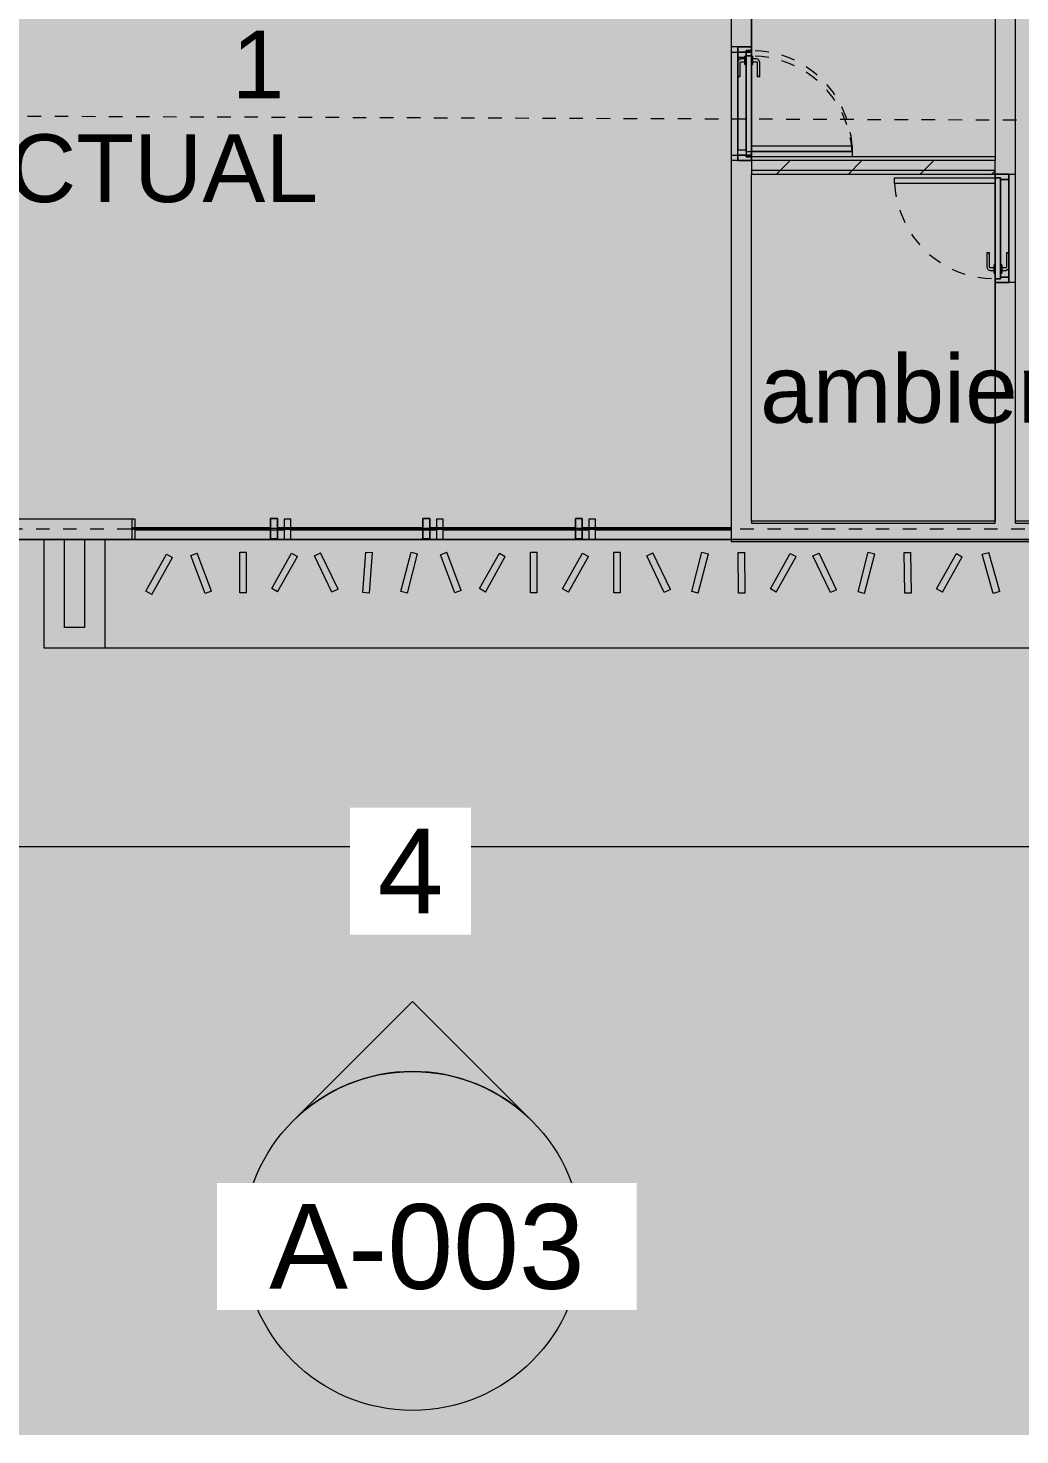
# Model space of a CAD drawing. Header units: metres. Extents: x -11.7 to 73.2, y 41.7 to 99.3.
# Drawn here: x 12.03 to 19.35, y 41.66 to 52.04 of the extents above; entities that cross this region are included whole.
import ezdxf

# ---------------------------------------------------------------- set-up
doc = ezdxf.new("R2010")
doc.units = ezdxf.units.M
for name, pattern in [('Dash dot', [0.015875, 0.00635, -0.004763, 0, -0.004763]), ('LineaDiscontinua-1_5mm', [0.003, 0.0015, -0.0015]), ('LíneaDeRejilla', [0.021, 0.012, -0.003, 0.003, -0.003]), ('Overhead', [0.004, 0.0025, -0.0015])]:
    doc.linetypes.add(name, pattern=pattern)
for name, color, linetype, lineweight in [('A-DETL', 3, 'Continuous', 5), ('A-DETL-3', 151, 'Continuous', 5), ('A-DETL-GENF', 92, 'Continuous', 5), ('A-FLOR-PROY', 1, 'Overhead', 5), ('A-GENM', 13, 'Continuous', 5), ('A-GLAZ-CURT', 52, 'Continuous', 9), ('A-GLAZ-CWMG', 51, 'Continuous', 13), ('A-MURO', 113, 'Continuous', 9), ('A-MURO-ACHU', 111, 'Continuous', 9), ('A-PISO', 51, 'Continuous', 9), ('A-PISO-ACHU', 8, 'Continuous', 9), ('A-PUER', 31, 'Continuous', 5), ('A-PUER-MARC', 31, 'Continuous', 5), ('A-TEXT-NOTA', 2, 'Continuous', 5), ('A-TEXT-SIMB', 111, 'Continuous', 5), ('A-VENT-CORT', 52, 'Continuous', 5), ('A-VENT-CORT-MARC', 51, 'Continuous', 5), ('A-WALL', 113, 'Continuous', 18), ('S-REJI', 1, 'Continuous', 5)]:
    doc.layers.add(name, color=color, linetype=linetype, lineweight=lineweight)
doc.styles.add('Arial', font='arial.ttf', dxfattribs={"height": 0.5})
doc.styles.add('Arial_1', font='arial.ttf', dxfattribs={"height": 0.625})

# ---------------------------------------------------------------- blocks, each defined once
blk = doc.blocks.new('Puerta-Batiente-HojaLisa - 800x2200-1043135-Nivel 1')
at = {"layer": 'A-PUER'}
for p, q in [((0.372, -0.035), (-0.372, -0.035)), ((-0.372, -0.035), (-0.372, -0.035)), ((-0.372, -0.035), (0.372, -0.035)), ((-0.372, -0.035), (-0.372, -0.075)), ((-0.372, -0.035), (-0.372, -0.075)), ((-0.372, -0.819), (-0.372, -0.075)), ((-0.372, -0.075), (-0.332, -0.075)), ((0.372, -0.075), (-0.372, -0.075)), ((-0.372, -0.075), (-0.372, -0.075)), ((-0.372, -0.075), (0.372, -0.075)), ((-0.332, -0.075), (-0.332, -0.819)), ((0.372, -0.035), (0.372, -0.035)), ((0.372, -0.075), (0.372, -0.035)), ((0.372, -0.035), (0.372, -0.075)), ((0.372, -0.075), (0.372, -0.075)), ((-0.332, -0.819), (-0.372, -0.819))]:
    blk.add_line(p, q, dxfattribs=at)
at = {"layer": 'A-PUER', "linetype": 'LineaDiscontinua-1_5mm'}
blk.add_arc((-0.372, -0.075), 0.744, 273.0819, 0, dxfattribs=at)
at = {"layer": 'A-PUER-MARC'}
for p, q in [((-0.4, -0.075), (-0.4, 0.025)), ((-0.4, 0.025), (-0.36, 0.025)), ((-0.4, -0.075), (-0.4, 0.025)), ((-0.4, 0.025), (-0.4, 0.025)), ((-0.4, 0.025), (0.4, 0.025)), ((-0.36, 0.025), (-0.36, -0.035)), ((-0.36, 0.025), (-0.36, 0.025)), ((-0.36, 0.025), (-0.36, -0.035)), ((0.36, 0.025), (-0.36, 0.025)), ((0.36, -0.035), (0.36, 0.025)), ((0.4, 0.025), (0.36, 0.025)), ((0.36, 0.025), (0.36, 0.025)), ((0.36, -0.035), (0.36, 0.025)), ((0.4, 0.025), (0.4, 0.025)), ((0.4, 0.025), (0.4, -0.075)), ((0.4, 0.025), (0.4, -0.075)), ((-0.372, -0.075), (-0.4, -0.075)), ((-0.4, -0.075), (-0.4, -0.075)), ((0.4, -0.075), (-0.4, -0.075)), ((-0.36, -0.035), (-0.372, -0.035)), ((-0.372, -0.035), (-0.372, -0.075)), ((-0.372, -0.035), (-0.372, -0.035)), ((-0.372, -0.035), (-0.372, -0.075)), ((0.372, -0.035), (-0.372, -0.035)), ((-0.372, -0.075), (-0.372, -0.075)), ((-0.372, -0.075), (0.372, -0.075)), ((-0.36, -0.035), (-0.36, -0.035)), ((-0.36, -0.035), (0.36, -0.035)), ((0.36, -0.035), (0.36, -0.035)), ((0.36, -0.035), (0.372, -0.035)), ((0.372, -0.035), (0.372, -0.035)), ((0.372, -0.035), (0.372, -0.075)), ((0.372, -0.075), (0.372, -0.035)), ((0.372, -0.075), (0.372, -0.075)), ((0.372, -0.075), (0.4, -0.075)), ((0.4, -0.075), (0.4, -0.075))]:
    blk.add_line(p, q, dxfattribs=at)
blk = doc.blocks.new('Manija-Horizontal-SinCerradura - 120-1041475-Nivel 1')
at = {"layer": 'A-PUER'}
for p, q in [((0.12, 0.008), (0.12, 0)), ((0.12, 0.008), (0.18, 0.008)), ((0.18, 0.008), (0.12, 0.008)), ((0.12, 0), (0.18, 0)), ((0.18, 0), (0.12, 0)), ((0.14, 0.038), (0.14, 0.008)), ((0.14, 0.008), (0.16, 0.008)), ((0.16, 0.008), (0.14, 0.008)), ((0.16, 0.008), (0.16, 0.038)), ((0.27, 0.063), (0.165, 0.063)), ((0.165, 0.043), (0.27, 0.043)), ((0.18, 0), (0.18, 0.008)), ((0.27, 0.063), (0.27, 0.043)), ((0.27, 0.043), (0.27, 0.063))]:
    blk.add_line(p, q, dxfattribs=at)
at = {"layer": 'A-PUER', "flags": 128}
for points in [[(0.165, 0.063), (0.144, 0.052), (0.14, 0.038)], [(0.16, 0.038), (0.162, 0.042), (0.165, 0.043)]]:
    blk.add_lwpolyline(points, dxfattribs=at)
blk = doc.blocks.new('Manija-Horizontal-SinCerradura - 120-1041476-Nivel 1')
at = {"layer": 'A-PUER'}
for p, q in [((0.12, 0), (0.12, -0.008)), ((0.12, 0), (0.18, 0)), ((0.18, 0), (0.12, 0)), ((0.18, -0.008), (0.18, 0)), ((0.12, -0.008), (0.18, -0.008)), ((0.18, -0.008), (0.12, -0.008)), ((0.14, -0.008), (0.14, -0.038)), ((0.14, -0.008), (0.16, -0.008)), ((0.16, -0.008), (0.14, -0.008)), ((0.16, -0.038), (0.16, -0.008)), ((0.27, -0.043), (0.165, -0.043)), ((0.165, -0.063), (0.27, -0.063)), ((0.27, -0.063), (0.27, -0.043)), ((0.27, -0.043), (0.27, -0.063))]:
    blk.add_line(p, q, dxfattribs=at)
at = {"layer": 'A-PUER', "flags": 128}
for points in [[(0.14, -0.038), (0.151, -0.059), (0.165, -0.063)], [(0.165, -0.043), (0.161, -0.041), (0.16, -0.038)]]:
    blk.add_lwpolyline(points, dxfattribs=at)
blk = doc.blocks.new('Panel de sistema - Vidrio-10-1532749-Nivel 1')
at = {"layer": 'A-VENT-CORT'}
for p, q in [((-0.55, 0.005), (-0.55, 0.005)), ((-0.55, 0.005), (0.55, 0.005)), ((0.55, 0.005), (-0.55, 0.005)), ((-0.55, -0.005), (-0.55, 0.005)), ((-0.55, 0.005), (-0.55, -0.005)), ((0.55, 0.005), (0.55, 0.005)), ((0.55, 0.005), (0.55, -0.005)), ((0.55, 0.005), (0.55, -0.005)), ((-0.55, -0.005), (0.55, -0.005)), ((0.55, -0.005), (-0.55, -0.005)), ((-0.55, -0.005), (-0.55, -0.005)), ((0.55, -0.005), (0.55, -0.005))]:
    blk.add_line(p, q, dxfattribs=at)
blk = doc.blocks.new('Panel de sistema - Vidrio-10-1532750-Nivel 1')
at = {"layer": 'A-VENT-CORT'}
for p, q in [((-0.5375, 0.005), (-0.5375, 0.005)), ((-0.5375, 0.005), (0.5375, 0.005)), ((0.5375, 0.005), (-0.5375, 0.005)), ((-0.5375, -0.005), (-0.5375, 0.005)), ((-0.5375, 0.005), (-0.5375, -0.005)), ((0.5375, 0.005), (0.5375, 0.005)), ((0.5375, 0.005), (0.5375, -0.005)), ((0.5375, 0.005), (0.5375, -0.005)), ((-0.5375, -0.005), (0.5375, -0.005)), ((0.5375, -0.005), (-0.5375, -0.005)), ((-0.5375, -0.005), (-0.5375, -0.005)), ((0.5375, -0.005), (0.5375, -0.005))]:
    blk.add_line(p, q, dxfattribs=at)
blk = doc.blocks.new('Panel de sistema - Vidrio-10-1542332-Nivel 1')
at = {"layer": 'A-VENT-CORT'}
for p, q in [((-0.512, 0.005), (-0.512, 0.005)), ((-0.512, 0.005), (0.512, 0.005)), ((0.512, 0.005), (-0.512, 0.005)), ((-0.512, -0.005), (-0.512, 0.005)), ((-0.512, 0.005), (-0.512, -0.005)), ((0.512, 0.005), (0.512, 0.005)), ((0.512, 0.005), (0.512, -0.005)), ((0.512, 0.005), (0.512, -0.005)), ((-0.512, -0.005), (0.512, -0.005)), ((0.512, -0.005), (-0.512, -0.005)), ((-0.512, -0.005), (-0.512, -0.005)), ((0.512, -0.005), (0.512, -0.005))]:
    blk.add_line(p, q, dxfattribs=at)
blk = doc.blocks.new('Panel de sistema - Vidrio-10-1532752-Nivel 1')
at = {"layer": 'A-VENT-CORT'}
for p, q in [((-0.55, 0.005), (-0.55, 0.005)), ((-0.55, 0.005), (0.55, 0.005)), ((0.55, 0.005), (-0.55, 0.005)), ((-0.55, -0.005), (-0.55, 0.005)), ((-0.55, 0.005), (-0.55, -0.005)), ((0.55, 0.005), (0.55, 0.005)), ((0.55, 0.005), (0.55, -0.005)), ((0.55, 0.005), (0.55, -0.005)), ((-0.55, -0.005), (0.55, -0.005)), ((0.55, -0.005), (-0.55, -0.005)), ((-0.55, -0.005), (-0.55, -0.005)), ((0.55, -0.005), (0.55, -0.005))]:
    blk.add_line(p, q, dxfattribs=at)
blk = doc.blocks.new('Panel de sistema - Vidrio-10-1532753-Nivel 1')
at = {"layer": 'A-VENT-CORT'}
for p, q in [((-0.5375, 0.005), (-0.5375, 0.005)), ((-0.5375, 0.005), (0.5375, 0.005)), ((0.5375, 0.005), (-0.5375, 0.005)), ((-0.5375, -0.005), (-0.5375, 0.005)), ((-0.5375, 0.005), (-0.5375, -0.005)), ((0.5375, 0.005), (0.5375, 0.005)), ((0.5375, 0.005), (0.5375, -0.005)), ((0.5375, 0.005), (0.5375, -0.005)), ((-0.5375, -0.005), (0.5375, -0.005)), ((0.5375, -0.005), (-0.5375, -0.005)), ((-0.5375, -0.005), (-0.5375, -0.005)), ((0.5375, -0.005), (0.5375, -0.005))]:
    blk.add_line(p, q, dxfattribs=at)
blk = doc.blocks.new('Panel de sistema - Vidrio-10-1542333-Nivel 1')
at = {"layer": 'A-VENT-CORT'}
for p, q in [((-0.512, 0.005), (-0.512, 0.005)), ((-0.512, 0.005), (0.512, 0.005)), ((0.512, 0.005), (-0.512, 0.005)), ((-0.512, -0.005), (-0.512, 0.005)), ((-0.512, 0.005), (-0.512, -0.005)), ((0.512, 0.005), (0.512, 0.005)), ((0.512, 0.005), (0.512, -0.005)), ((0.512, 0.005), (0.512, -0.005)), ((-0.512, -0.005), (0.512, -0.005)), ((0.512, -0.005), (-0.512, -0.005)), ((-0.512, -0.005), (-0.512, -0.005)), ((0.512, -0.005), (0.512, -0.005))]:
    blk.add_line(p, q, dxfattribs=at)
blk = doc.blocks.new('Montante rectangular - 50x150-1351317-Nivel 1')
at = {"layer": 'A-VENT-CORT-MARC'}
for p, q in [((-0.025, -0.075), (-0.025, 0.075)), ((-0.025, 0.075), (0.025, 0.075)), ((-0.025, 0.075), (-0.025, 0.075)), ((0.025, 0.075), (0.025, -0.075)), ((0.025, 0.075), (0.025, 0.075)), ((0.025, -0.075), (-0.025, -0.075)), ((-0.025, -0.075), (-0.025, -0.075)), ((0.025, -0.075), (0.025, -0.075))]:
    blk.add_line(p, q, dxfattribs=at)
blk = doc.blocks.new('Montante rectangular - 50x150-1351318-Nivel 1')
at = {"layer": 'A-VENT-CORT-MARC'}
for p, q in [((0.025, 0.075), (-0.025, 0.075)), ((-0.025, 0.075), (-0.025, -0.075)), ((-0.025, 0.075), (-0.025, 0.075)), ((0.025, -0.075), (0.025, 0.075)), ((0.025, 0.075), (0.025, 0.075)), ((-0.025, -0.075), (0.025, -0.075)), ((-0.025, -0.075), (-0.025, -0.075)), ((0.025, -0.075), (0.025, -0.075))]:
    blk.add_line(p, q, dxfattribs=at)
blk = doc.blocks.new('Puerta-Batiente-ConDilataciones - 800x2200-4 Dilataciones-1041456-Nivel 1')
at = {"layer": 'A-GENM'}
for p, q in [((0.372, -0.035), (-0.372, -0.035)), ((0.372, -0.035), (-0.372, -0.035)), ((0.372, -0.035), (-0.372, -0.035)), ((0.372, -0.035), (-0.372, -0.035)), ((-0.372, -0.075), (0.372, -0.075)), ((-0.372, -0.075), (0.372, -0.075)), ((-0.372, -0.075), (0.372, -0.075)), ((-0.372, -0.075), (0.372, -0.075))]:
    blk.add_line(p, q, dxfattribs=at)
at = {"layer": 'A-PUER'}
for p, q in [((-0.372, -0.819), (-0.372, -0.075)), ((-0.372, -0.075), (-0.332, -0.075)), ((-0.332, -0.075), (-0.332, -0.819)), ((-0.332, -0.819), (-0.372, -0.819))]:
    blk.add_line(p, q, dxfattribs=at)
at = {"layer": 'A-PUER', "linetype": 'LineaDiscontinua-1_5mm'}
blk.add_arc((-0.372, -0.075), 0.744, 273.0819, 0, dxfattribs=at)
at = {"layer": 'A-PUER-MARC', "lineweight": 9}
for p, q in [((-0.36, 0.025), (-0.4, 0.025)), ((-0.4, 0.025), (-0.4, -0.075)), ((-0.36, -0.035), (-0.36, 0.025)), ((0.4, 0.025), (0.36, 0.025)), ((0.36, 0.025), (0.36, -0.035)), ((0.4, -0.075), (0.4, 0.025)), ((-0.4, -0.075), (-0.372, -0.075)), ((-0.372, -0.075), (-0.372, -0.035)), ((-0.372, -0.035), (-0.36, -0.035)), ((0.36, -0.035), (0.372, -0.035)), ((0.372, -0.035), (0.372, -0.075)), ((0.372, -0.075), (0.4, -0.075))]:
    blk.add_line(p, q, dxfattribs=at)
at = {"layer": 'A-PUER-MARC'}
for p, q in [((-0.4, -0.075), (-0.4, 0.025)), ((-0.4, 0.025), (-0.36, 0.025)), ((-0.4, 0.025), (-0.4, 0.025)), ((-0.36, 0.025), (-0.36, -0.035)), ((-0.36, 0.025), (-0.36, 0.025)), ((0.36, -0.035), (0.36, 0.025)), ((0.4, 0.025), (0.36, 0.025)), ((0.36, 0.025), (0.36, 0.025)), ((0.4, 0.025), (0.4, 0.025)), ((0.4, 0.025), (0.4, -0.075)), ((-0.372, -0.075), (-0.4, -0.075)), ((-0.4, -0.075), (-0.4, -0.075)), ((-0.36, -0.035), (-0.372, -0.035)), ((-0.372, -0.035), (-0.372, -0.075)), ((-0.372, -0.035), (-0.372, -0.035)), ((-0.372, -0.075), (-0.372, -0.075)), ((-0.36, -0.035), (-0.36, -0.035)), ((0.36, -0.035), (0.36, -0.035)), ((0.36, -0.035), (0.372, -0.035)), ((0.372, -0.035), (0.372, -0.035)), ((0.372, -0.075), (0.372, -0.035)), ((0.372, -0.075), (0.372, -0.075)), ((0.372, -0.075), (0.4, -0.075)), ((0.4, -0.075), (0.4, -0.075))]:
    blk.add_line(p, q, dxfattribs=at)
blk = doc.blocks.new('Panel de sistema - Vidrio-10-1633779-Nivel 1')
at = {"layer": 'A-GLAZ-CURT'}
for p, q in [((0.55, 0.005), (-0.55, 0.005)), ((-0.55, 0.005), (-0.55, -0.005)), ((0.55, -0.005), (0.55, 0.005)), ((-0.55, -0.005), (0.55, -0.005))]:
    blk.add_line(p, q, dxfattribs=at)
at = {"layer": 'A-VENT-CORT'}
for p, q in [((-0.55, 0.005), (-0.55, 0.005)), ((0.55, 0.005), (0.55, 0.005)), ((-0.55, -0.005), (-0.55, -0.005)), ((0.55, -0.005), (0.55, -0.005))]:
    blk.add_line(p, q, dxfattribs=at)
blk = doc.blocks.new('Panel de sistema - Vidrio-10-V3-Nivel 1')
at = {"layer": 'A-GLAZ-CURT'}
for p, q in [((0.5375, 0.005), (-0.5375, 0.005)), ((-0.5375, 0.005), (-0.5375, -0.005)), ((0.5375, -0.005), (0.5375, 0.005)), ((-0.5375, -0.005), (0.5375, -0.005))]:
    blk.add_line(p, q, dxfattribs=at)
at = {"layer": 'A-VENT-CORT'}
for p, q in [((-0.5375, 0.005), (-0.5375, 0.005)), ((0.5375, 0.005), (0.5375, 0.005)), ((-0.5375, -0.005), (-0.5375, -0.005)), ((0.5375, -0.005), (0.5375, -0.005))]:
    blk.add_line(p, q, dxfattribs=at)
blk = doc.blocks.new('Montante rectangular - 50x150-V8-Nivel 1')
at = {"layer": 'A-GLAZ-CWMG'}
for p, q in [((-0.025, 0.075), (0.025, 0.075)), ((-0.025, -0.075), (-0.025, 0.075)), ((0.025, 0.075), (0.025, -0.075)), ((0.025, -0.075), (-0.025, -0.075))]:
    blk.add_line(p, q, dxfattribs=at)
at = {"layer": 'A-VENT-CORT-MARC'}
for p, q in [((-0.025, 0.075), (-0.025, 0.075)), ((0.025, 0.075), (0.025, 0.075)), ((-0.025, -0.075), (-0.025, -0.075)), ((0.025, -0.075), (0.025, -0.075))]:
    blk.add_line(p, q, dxfattribs=at)
blk = doc.blocks.new('Panel de sistema - Vidrio-10-1633763-Nivel 1')
at = {"layer": 'A-GLAZ-CURT'}
for p, q in [((0.5, 0.005), (-0.5, 0.005)), ((-0.5, 0.005), (-0.5, -0.005)), ((0.5, -0.005), (0.5, 0.005)), ((-0.5, -0.005), (0.5, -0.005))]:
    blk.add_line(p, q, dxfattribs=at)
at = {"layer": 'A-VENT-CORT'}
for p, q in [((-0.5, 0.005), (-0.5, 0.005)), ((0.5, 0.005), (0.5, 0.005)), ((-0.5, -0.005), (-0.5, -0.005)), ((0.5, -0.005), (0.5, -0.005))]:
    blk.add_line(p, q, dxfattribs=at)
blk = doc.blocks.new('Elevation - Flecha rellenada-118254-Nivel 1')
at = {"layer": 'A-TEXT-SIMB'}
blk.add_circle((0, 0), 0.005, dxfattribs=at)
blk = doc.blocks.new('Elevation - Flecha rellenada-117977-Nivel 1')
at = {"layer": 'A-TEXT-SIMB'}
h = blk.add_hatch(color=256, dxfattribs=at)
edge = h.paths.add_edge_path(flags=0)
edge.add_line((-0.003536, 0.003536), (0, 0.007071))
edge.add_line((0, 0.007071), (0.003536, 0.003536))
edge.add_arc((0, 0), 0.005, 45, 135)
for p, q in [((0, 0.007071), (-0.003536, 0.003536)), ((0, 0.007071), (-0.003536, 0.003536)), ((0.003536, 0.003536), (0, 0.007071)), ((0.003536, 0.003536), (0, 0.007071))]:
    blk.add_line(p, q, dxfattribs=at)
blk.add_arc((0, 0), 0.005, 45, 135, dxfattribs=at)
blk.add_arc((0, 0), 0.005, 45, 135, dxfattribs=at)

msp = doc.modelspace()

# ---------------------------------------------------------------- hatches: boundary and pattern name
at = {"layer": 'A-DETL-GENF'}
msp.add_hatch(color=7, dxfattribs=at).paths.add_polyline_path([(16.963, 55.917), (17.366, 55.917), (17.366, 54.567), (19.166, 54.567), (19.166, 55.917), (29.616, 55.917), (29.616, 54.567), (31.416, 54.567), (31.416, 55.917), (36.716, 55.917), (36.716, 48.267), (10.835, 48.267), (10.835, 52.482)], flags=0)
at = {"layer": 'A-MURO-ACHU', "lineweight": 5}
h = msp.add_hatch(color=256, dxfattribs=at)
h.paths.add_polyline_path([(17.216, 51.062), (17.366, 51.062), (17.366, 50.962), (17.366, 48.402), (17.366, 48.252), (17.216, 48.252)], flags=0)
h.paths.add_polyline_path([(17.216, 53.677), (17.366, 53.677), (17.366, 51.862), (17.216, 51.862)], flags=0)
h = msp.add_hatch(color=256, dxfattribs=at)
h.paths.add_polyline_path([(19.166, 50.162), (19.316, 50.162), (19.316, 48.402), (19.166, 48.402)], flags=0)
h.paths.add_polyline_path([(19.166, 53.677), (19.316, 53.677), (19.316, 50.962), (19.166, 50.962), (19.166, 51.062)], flags=0)
h = msp.add_hatch(dxfattribs=at)
h.set_pattern_fill('FP_1', color=256, style=0, pattern_type=2)
h.set_pattern_definition([(45, (0, 0), (-0.265165, 0.265165), [])])
h.paths.add_polyline_path([(17.366, 50.962), (17.366, 51.062), (19.166, 51.062), (19.166, 50.962)], flags=0)
for points in [[(10.985, 48.267), (10.985, 48.417), (12.816, 48.417), (12.816, 48.267)], [(17.366, 48.252), (17.366, 48.402), (19.166, 48.402), (19.316, 48.402), (19.841, 48.402), (19.841, 48.252)]]:
    msp.add_hatch(color=256, dxfattribs=at).paths.add_polyline_path(points, flags=0)
at = {"layer": 'A-PISO-ACHU', "lineweight": 5}
h = msp.add_hatch(color=256, dxfattribs=at)
edge = h.paths.add_edge_path(flags=0)
edge.add_line((-11.744, 67.478), (-11.744, 68.992))
edge.add_line((-11.744, 68.992), (20.68, 87.24))
edge.add_line((20.68, 87.24), (42.763, 99.321))
edge.add_line((42.763, 99.321), (49.014, 99.321))
edge.add_line((49.014, 99.321), (22.136, 84.617))
edge.add_line((22.136, 84.617), (-8.422, 67.419))
edge.add_arc((-9.969, 75.372), 8.102, 263.7019, 281.0136, ccw=False)
edge.add_arc((-12.533, 60.522), 7, 76.1603, 83.5347)
h.paths.add_polyline_path([(73.158, 99.321), (73.158, 41.66)], flags=0)
edge = h.paths.add_edge_path(flags=0)
edge.add_line((69.851, 99.321), (73.158, 99.321))
edge.add_line((65.916, 97.168), (69.851, 99.321))
edge = h.paths.add_edge_path(flags=0)
edge.add_line((73.158, 51.904), (73.158, 50.909))
edge.add_line((73.158, 50.909), (67.409, 50.912))
edge.add_line((67.409, 50.912), (67.406, 45.89))
edge.add_arc((67.769, 48.868), 3, 197.8091, 263.0532, ccw=False)
edge.add_line((64.913, 47.95), (64.926, 52.057))
edge.add_arc((67.357, 51.838), 2.44, 138.4696, 174.8617, ccw=False)
edge.add_line((65.53, 53.456), (67.412, 55.146))
edge.add_line((67.412, 55.146), (67.438, 93.14))
edge.add_line((67.438, 93.14), (65.566, 94.511))
edge.add_arc((67.872, 96.43), 3, 186.297, 219.7758, ccw=False)
edge.add_line((64.89, 96.101), (64.89, 96.179))
edge.add_line((64.89, 96.179), (64.884, 98.083))
edge.add_arc((67.871, 97.808), 3, 152.3867, 174.7408, ccw=False)
edge.add_arc((100.814, 69.292), 46.495, 139.7706, 139.9679, ccw=False)
edge.add_line((65.316, 99.321), (73.158, 99.321))
edge.add_line((65.918, 96.156), (65.916, 97.168))
edge.add_arc((67.9, 96.421), 2, 187.6142, 217.5848)
edge.add_line((66.315, 95.202), (68.416, 93.664))
edge.add_line((68.416, 93.664), (68.432, 51.911))
edge.add_line((68.432, 51.911), (73.158, 51.904))
h.paths.add_polyline_path([(20.105, 57.717), (26.684, 61.399), (27.997, 59.062), (49.236, 71.036), (49.236, 57.717)], flags=0)
edge = h.paths.add_edge_path(flags=0)
edge.add_line((-5.712, 46.001), (54.461, 46.001))
edge.add_line((54.461, 46.001), (54.461, 90.902))
edge.add_line((54.461, 90.902), (26.988, 75.873))
edge.add_line((26.988, 75.873), (-6.336, 57.118))
edge.add_arc((5.07, 53.317), 12.023, 127.3503, 161.5712, ccw=False)
edge.add_line((-2.224, 62.875), (25.532, 78.496))
edge.add_line((25.532, 78.496), (55.413, 94.842))
edge.add_arc((56.806, 92.034), 3.135, 2.608, 116.3852, ccw=False)
edge.add_line((59.938, 92.176), (59.934, 86.617))
edge.add_line((59.934, 86.617), (57.431, 79.662))
edge.add_line((57.431, 79.662), (57.411, 49.633))
edge.add_line((57.411, 49.633), (57.408, 44.767))
edge.add_arc((59.408, 44.765), 2, 179.9609, 218.8093)
edge.add_line((57.849, 43.512), (59.338, 41.66))
edge.add_line((59.338, 41.66), (54.903, 41.66))
edge.add_line((54.903, 41.66), (54.904, 42.467))
edge.add_line((54.904, 42.467), (49.904, 42.473))
edge.add_line((49.904, 42.473), (49.903, 41.66))
edge.add_line((49.903, 41.66), (40.86, 41.66))
edge.add_line((40.86, 41.66), (40.849, 42.426))
edge.add_line((40.849, 42.426), (19.669, 42.426))
edge.add_line((19.669, 42.426), (19.663, 41.66))
edge.add_line((19.663, 41.66), (-5.714, 41.66))
edge.add_line((-5.714, 41.66), (-5.712, 46.001))
h = msp.add_hatch(color=256, dxfattribs=at)
h.paths.add_polyline_path([(73.158, 99.321), (73.158, 41.66)], flags=0)
edge = h.paths.add_edge_path(flags=0)
edge.add_line((49.017, 99.321), (73.158, 99.321))
edge.add_line((65.293, 99.321), (73.158, 99.321))
edge.add_arc((100.805, 69.311), 46.495, 139.8002, 140.007)
edge.add_arc((67.844, 97.804), 3, 152.4258, 174.7799)
edge.add_line((64.856, 98.077), (64.862, 96.6))
edge.add_line((64.862, 96.6), (59.465, 93.643))
edge.add_arc((56.782, 92.022), 3.135, 31.1418, 116.4243)
edge.add_line((55.387, 94.829), (25.518, 78.463))
edge.add_line((25.518, 78.463), (-2.228, 62.823))
edge.add_arc((5.073, 53.27), 12.023, 127.3894, 158.5358)
edge.add_arc((-12.535, 60.463), 7, 276.4834, 336.479, ccw=False)
edge.add_line((-11.744, 53.508), (-11.744, 67.418))
edge.add_arc((-12.535, 60.463), 7, 76.1994, 83.5166, ccw=False)
edge.add_arc((-9.982, 75.315), 8.102, 263.741, 281.0527)
edge.add_line((-8.429, 67.363), (22.117, 84.582))
edge.add_line((22.117, 84.582), (49.017, 99.321))
h = msp.add_hatch(color=256, dxfattribs=at)
h.paths.add_polyline_path([(1.889, 47.467), (10.985, 47.467), (10.985, 48.267), (54.461, 48.267), (54.461, 46.001), (-0.727, 46.001)], flags=0)
h.paths.add_polyline_path([(54.482, 90.875), (54.482, 87.45), (-5.467, 53.863), (-1.859, 47.425), (-4.37, 46.023), (-5.685, 46.024), (-5.708, 57.472), (26.928, 75.839)], flags=0)
h = msp.add_hatch(color=256, dxfattribs=at)
h.paths.add_polyline_path([(5.018, 49.016), (5.803, 47.617), (10.835, 47.617), (10.835, 50.902), (9.21, 49.991), (8.624, 51.037)], flags=0)
h.paths.add_polyline_path([(54.311, 87.233), (50.349, 85.012), (52.11, 81.872), (54.311, 83.106)], flags=0)
h.paths.add_polyline_path([(47.963, 73.295), (20.081, 57.667), (44.086, 57.667), (44.086, 68.168), (49.221, 71.063)], flags=0)
h.paths.add_polyline_path([(-5.466, 53.862), (-1.1, 56.31), (-1.628, 57.251), (44.077, 82.871), (44.605, 81.929), (54.461, 87.454), (54.461, 80.756), (54.286, 80.658), (54.286, 77.096), (54.461, 77.194), (54.461, 74.042), (51.062, 72.13), (51.062, 55.917), (54.461, 55.917), (54.461, 48.267), (53.761, 48.267), (53.761, 47.467), (12.141, 47.467), (12.141, 48.267), (10.985, 48.267), (10.985, 47.467), (1.889, 47.467), (2.204, 47.644), (1.324, 49.214), (-1.86, 47.429)], flags=0)
h = msp.add_hatch(color=256, dxfattribs=at)
h.paths.add_polyline_path([(42.061, 55.767), (36.716, 55.767), (36.716, 48.852), (42.061, 48.852)], flags=0)
h.paths.add_polyline_path([(21.784, 60.854), (28.38, 64.552), (24.903, 70.754), (18.307, 67.056)], flags=0)
h.paths.add_polyline_path([(49.161, 73.896), (20.209, 57.667), (49.161, 57.667)], flags=0)
h.paths.add_polyline_path([(-5.465, 53.86), (-1.105, 56.308), (-1.634, 57.246), (-1.235, 57.47), (-1.043, 57.128), (17.916, 67.755), (18.104, 67.418), (44.327, 82.118), (44.474, 81.856), (54.461, 87.454), (54.461, 83.231), (58.001, 83.231), (58.001, 51.892), (54.461, 51.892), (54.461, 48.267), (10.985, 48.267), (10.985, 47.467), (1.889, 47.467), (2.226, 47.656), (1.345, 49.226), (-1.859, 47.427)], flags=0)

# ---------------------------------------------------------------- linework, layer by layer
at = {"layer": 'A-DETL', "linetype": 'Dash dot'}
msp.add_line((55.722, 51.22), (-5.904, 51.457), dxfattribs=at)
at = {"layer": 'A-DETL-3'}
msp.add_line((10.835, 48.267), (36.716, 48.267), dxfattribs=at)
at = {"layer": 'A-FLOR-PROY'}
for p, q in [((12.141, 48.267), (12.141, 47.467)), ((12.141, 47.467), (53.761, 47.467))]:
    msp.add_line(p, q, dxfattribs=at)
at = {"layer": 'A-MURO'}
for p, q in [((17.216, 53.817), (17.216, 51.062)), ((19.316, 48.387), (19.316, 53.817)), ((17.366, 53.717), (17.366, 51.092)), ((17.366, 51.902), (17.216, 51.902)), ((17.216, 51.102), (17.366, 51.102)), ((17.366, 51.092), (19.166, 51.092)), ((17.366, 50.992), (19.166, 50.992)), ((19.166, 48.387), (19.166, 50.962)), ((12.791, 48.417), (12.791, 48.267)), ((17.366, 48.402), (17.366, 48.387)), ((17.366, 48.387), (19.166, 48.387)), ((19.316, 48.387), (19.891, 48.387)), ((12.141, 48.266), (12.291, 48.266)), ((12.291, 48.266), (12.291, 47.617)), ((12.441, 48.266), (12.441, 47.617)), ((12.441, 48.266), (12.591, 48.266)), ((12.591, 48.266), (12.591, 47.467)), ((12.895, 47.886), (13.048, 48.159)), ((13.048, 48.159), (13.092, 48.135)), ((13.227, 48.148), (13.274, 48.165)), ((13.38, 47.885), (13.274, 48.165)), ((13.588, 47.873), (13.588, 48.173)), ((13.588, 48.173), (13.638, 48.173)), ((13.638, 47.873), (13.638, 48.173)), ((13.824, 47.905), (13.971, 48.166)), ((13.971, 48.166), (14.015, 48.142)), ((14.139, 48.147), (14.184, 48.169)), ((14.314, 47.899), (14.184, 48.169)), ((14.497, 47.875), (14.519, 48.174)), ((14.519, 48.174), (14.569, 48.17)), ((14.547, 47.871), (14.569, 48.17)), ((14.778, 47.883), (14.853, 48.174)), ((14.827, 47.871), (14.901, 48.162)), ((14.853, 48.174), (14.901, 48.162)), ((15.07, 48.154), (15.117, 48.172)), ((15.223, 47.891), (15.117, 48.172)), ((15.358, 47.904), (15.505, 48.165)), ((15.505, 48.165), (15.549, 48.141)), ((15.735, 47.872), (15.735, 48.172)), ((15.735, 48.172), (15.785, 48.172)), ((15.785, 47.872), (15.785, 48.172)), ((15.972, 47.903), (16.118, 48.165)), ((16.118, 48.165), (16.162, 48.14)), ((16.349, 47.872), (16.349, 48.172)), ((16.349, 48.172), (16.399, 48.172)), ((16.399, 47.872), (16.399, 48.172)), ((16.593, 48.146), (16.638, 48.168)), ((16.768, 47.897), (16.638, 48.168)), ((16.926, 47.882), (17, 48.173)), ((16.974, 47.87), (17.048, 48.16)), ((17, 48.173), (17.048, 48.16)), ((17.271, 47.871), (17.267, 48.171)), ((17.267, 48.171), (17.317, 48.171)), ((17.321, 47.871), (17.317, 48.171)), ((17.506, 47.902), (17.652, 48.164)), ((17.652, 48.164), (17.696, 48.14)), ((17.82, 48.145), (17.865, 48.167)), ((17.995, 47.896), (17.865, 48.167)), ((18.153, 47.881), (18.227, 48.172)), ((18.201, 47.869), (18.276, 48.16)), ((18.227, 48.172), (18.276, 48.16)), ((18.494, 48.17), (18.544, 48.171)), ((18.498, 47.87), (18.494, 48.17)), ((18.548, 47.871), (18.544, 48.171)), ((18.733, 47.902), (18.879, 48.163)), ((18.879, 48.163), (18.923, 48.139)), ((19.07, 48.158), (19.118, 48.171)), ((19.199, 47.882), (19.118, 48.171)), ((12.939, 47.862), (13.092, 48.135)), ((13.333, 47.867), (13.227, 48.148)), ((13.868, 47.88), (14.015, 48.142)), ((14.269, 47.877), (14.139, 48.147)), ((15.176, 47.873), (15.07, 48.154)), ((15.402, 47.879), (15.549, 48.141)), ((16.015, 47.879), (16.162, 48.14)), ((16.723, 47.876), (16.593, 48.146)), ((17.549, 47.878), (17.696, 48.14)), ((17.95, 47.875), (17.82, 48.145)), ((18.776, 47.877), (18.923, 48.139)), ((19.151, 47.869), (19.07, 48.158)), ((12.939, 47.862), (12.895, 47.886)), ((13.38, 47.885), (13.333, 47.867)), ((13.638, 47.873), (13.588, 47.873)), ((13.868, 47.88), (13.824, 47.905)), ((14.314, 47.899), (14.269, 47.877)), ((14.547, 47.871), (14.497, 47.875)), ((14.827, 47.871), (14.778, 47.883)), ((15.223, 47.891), (15.176, 47.873)), ((15.402, 47.879), (15.358, 47.904)), ((15.785, 47.872), (15.735, 47.872)), ((16.015, 47.879), (15.972, 47.903)), ((16.399, 47.872), (16.349, 47.872)), ((16.768, 47.897), (16.723, 47.876)), ((16.974, 47.87), (16.926, 47.882)), ((17.321, 47.871), (17.271, 47.871)), ((17.549, 47.878), (17.506, 47.902)), ((17.995, 47.896), (17.95, 47.875)), ((18.201, 47.869), (18.153, 47.881)), ((18.548, 47.871), (18.498, 47.87)), ((18.776, 47.877), (18.733, 47.902)), ((19.199, 47.882), (19.151, 47.869)), ((12.441, 47.617), (12.291, 47.617))]:
    msp.add_line(p, q, dxfattribs=at)
at = {"layer": 'A-PISO'}
for p, q in [((53.087, 48.267), (10.835, 48.267)), ((12.141, 48.267), (12.141, 47.467)), ((12.141, 47.467), (53.761, 47.467)), ((-5.712, 46.001), (54.461, 46.001))]:
    msp.add_line(p, q, dxfattribs=at)
at = {"layer": 'A-WALL'}
for p, q in [((17.216, 53.777), (17.216, 51.862)), ((19.316, 50.962), (19.316, 53.777)), ((17.366, 51.862), (17.366, 53.677)), ((19.166, 53.677), (19.166, 51.062)), ((17.216, 51.862), (17.366, 51.862)), ((19.166, 51.062), (17.216, 51.062)), ((17.216, 51.062), (17.216, 48.252)), ((17.366, 50.962), (19.316, 50.962)), ((17.366, 48.402), (17.366, 50.962)), ((19.166, 50.162), (19.166, 48.402)), ((19.316, 50.162), (19.166, 50.162)), ((19.316, 48.402), (19.316, 50.162)), ((12.816, 48.417), (10.985, 48.417)), ((12.816, 48.267), (12.816, 48.417)), ((19.166, 48.402), (17.366, 48.402)), ((19.841, 48.402), (19.316, 48.402)), ((10.985, 48.267), (12.816, 48.267)), ((17.216, 48.252), (19.841, 48.252))]:
    msp.add_line(p, q, dxfattribs=at)
at = {"layer": 'A-WALL', "lineweight": 9}
for p, q in [((17.366, 51.062), (17.366, 50.962)), ((19.166, 50.962), (19.166, 51.062))]:
    msp.add_line(p, q, dxfattribs=at)
at = {"layer": 'S-REJI', "linetype": 'LíneaDeRejilla'}
msp.add_line((50.384, 48.342), (6.753, 48.342), dxfattribs=at)

# ---------------------------------------------------------------- block references
at = {"layer": 'A-PUER'}
for name, p, rotation in [('Puerta-Batiente-HojaLisa - 800x2200-1043135-Nivel 1', (17.291, 51.502), 89.99999999999994), ('Manija-Horizontal-SinCerradura - 120-1041476-Nivel 1', (17.326, 51.952), 269.9999999999999), ('Puerta-Batiente-ConDilataciones - 800x2200-4 Dilataciones-1041456-Nivel 1', (17.291, 51.462), 90.00000000000007), ('Manija-Horizontal-SinCerradura - 120-1041475-Nivel 1', (17.366, 51.952), 269.9999999999997), ('Puerta-Batiente-HojaLisa - 800x2200-1043135-Nivel 1', (19.241, 50.562), 270.0000000000001), ('Puerta-Batiente-ConDilataciones - 800x2200-4 Dilataciones-1041456-Nivel 1', (19.241, 50.562), 270.0000000000001), ('Manija-Horizontal-SinCerradura - 120-1041475-Nivel 1', (19.166, 50.112), 89.99999999999991), ('Manija-Horizontal-SinCerradura - 120-1041476-Nivel 1', (19.206, 50.112), 90.00000000000007)]:
    msp.add_blockref(name, p, dxfattribs=dict(at, rotation=rotation))
at = {"layer": 'A-TEXT-SIMB', "xscale": 249.9999999999999, "yscale": 249.9999999999999, "zscale": 249.9999999999999}
for name in ['Elevation - Flecha rellenada-117977-Nivel 1', 'Elevation - Flecha rellenada-118254-Nivel 1']:
    msp.add_blockref(name, (14.864, 43.091), dxfattribs=at)
at = {"layer": 'A-VENT-CORT', "rotation": 180}
for name, p in [('Panel de sistema - Vidrio-10-1542332-Nivel 1', (13.304, 48.347)), ('Panel de sistema - Vidrio-10-1542333-Nivel 1', (13.304, 48.347)), ('Panel de sistema - Vidrio-10-1532750-Nivel 1', (14.404, 48.347)), ('Panel de sistema - Vidrio-10-1532753-Nivel 1', (14.404, 48.347)), ('Panel de sistema - Vidrio-10-1532750-Nivel 1', (15.529, 48.347)), ('Panel de sistema - Vidrio-10-1532753-Nivel 1', (15.529, 48.347)), ('Panel de sistema - Vidrio-10-1532749-Nivel 1', (16.666, 48.347)), ('Panel de sistema - Vidrio-10-1532752-Nivel 1', (16.666, 48.347))]:
    msp.add_blockref(name, p, dxfattribs=at)
at = {"layer": 'A-VENT-CORT'}
for name, p in [('Panel de sistema - Vidrio-10-1633779-Nivel 1', (13.366, 48.342)), ('Panel de sistema - Vidrio-10-V3-Nivel 1', (14.504, 48.342)), ('Panel de sistema - Vidrio-10-V3-Nivel 1', (15.629, 48.342)), ('Panel de sistema - Vidrio-10-1633763-Nivel 1', (16.716, 48.342))]:
    msp.add_blockref(name, p, dxfattribs=at)
at = {"layer": 'A-VENT-CORT-MARC', "extrusion": (0, 0, -1)}
for name, p in [('Montante rectangular - 50x150-1351317-Nivel 1', (-13.841, 48.347)), ('Montante rectangular - 50x150-1351318-Nivel 1', (-13.841, 48.347)), ('Montante rectangular - 50x150-1351317-Nivel 1', (-14.966, 48.347)), ('Montante rectangular - 50x150-1351318-Nivel 1', (-14.966, 48.347)), ('Montante rectangular - 50x150-1351317-Nivel 1', (-16.091, 48.347)), ('Montante rectangular - 50x150-1351318-Nivel 1', (-16.091, 48.347))]:
    msp.add_blockref(name, p, dxfattribs=at)
at = {"layer": 'A-VENT-CORT-MARC', "extrusion": (0, 0, -1), "rotation": 180}
for p in [(-13.941, 48.342), (-15.066, 48.342), (-16.191, 48.342)]:
    msp.add_blockref('Montante rectangular - 50x150-V8-Nivel 1', p, dxfattribs=at)

# ---------------------------------------------------------------- texts
at = {"layer": 'A-TEXT-NOTA', "color": 7, "insert": (13.53, 52.021), "char_height": 0.5, "width": 0.48101, "attachment_point": 1, "rotation": 359.9308, "style": 'Arial'}
msp.add_mtext('1', dxfattribs=at)
at = {"layer": 'A-TEXT-NOTA', "color": 7, "char_height": 0.5, "attachment_point": 1, "style": 'Arial'}
for s, insert, width in [('PROYECCIÓN LOTE ACTUAL', (4.503, 51.256), 11.90506), ('ambiente pedagógico niños 24 a 36 meses', (17.43, 49.628), 16.55485)]:
    msp.add_mtext(s, dxfattribs=dict(at, insert=insert, width=width))

# ---------------------------------------------------------------- next in the draw order: texts
at = {"layer": 'A-TEXT-SIMB', "char_height": 0.625, "attachment_point": 2, "line_spacing_factor": 0.941778, "style": 'Arial_1', "bg_fill": 3, "box_fill_scale": 1.25, "bg_fill_color": 256, "bg_fill_true_color": 13158600, "bg_fill_transparency": 0}
for s, insert, width in [('4', (14.849, 46.133), 0.58154), ('A-003', (14.97, 43.363), 2.78529)]:
    msp.add_mtext(s, dxfattribs=dict(at, insert=insert, width=width))

doc.saveas('drawing.dxf')
